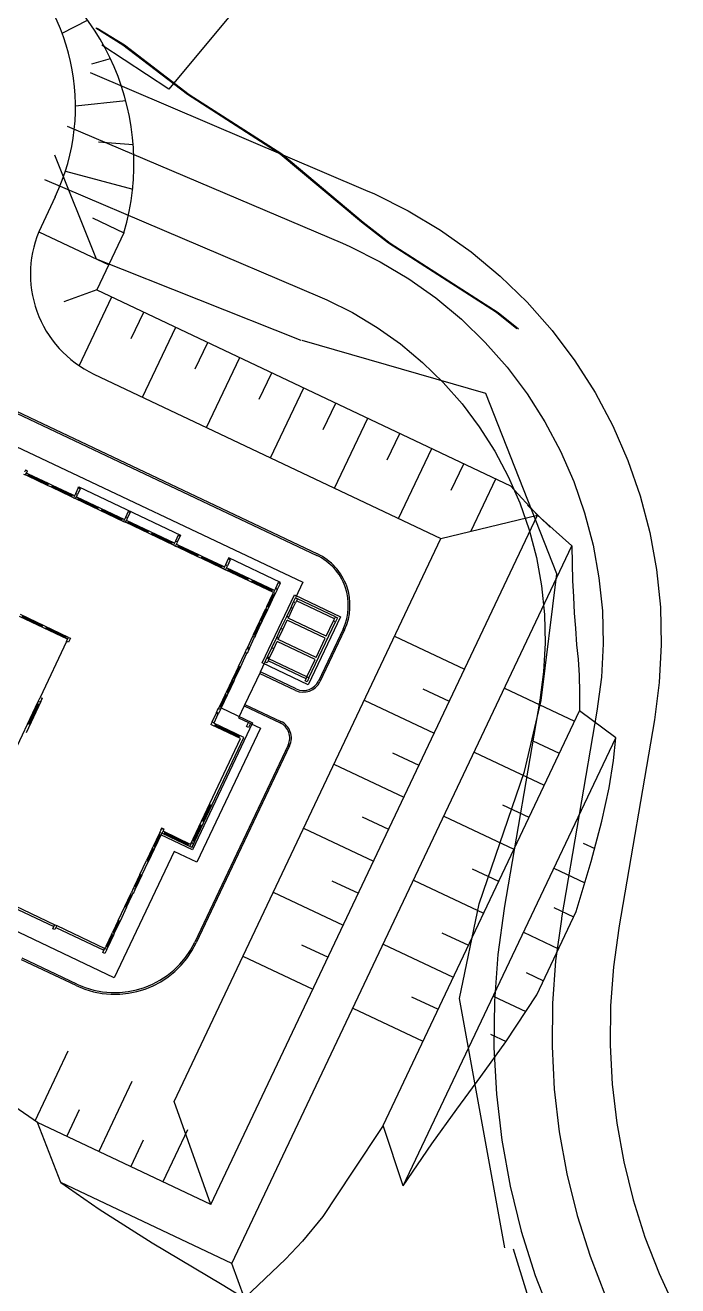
# Model space of a CAD drawing. Header units: millimetres. Extents: x 0 to 42050, y 0 to 29700.
# Drawn here: x 38778 to 39267, y 25533 to 26477 of the extents above; entities that cross this region are included whole.
import ezdxf

# ---------------------------------------------------------------- set-up
doc = ezdxf.new("R2010")
doc.units = ezdxf.units.MM
doc.header["$LTSCALE"] = 50
doc.layers.add('CHAVE', color=8, linetype='Continuous', transparency=0.4)

# ---------------------------------------------------------------- blocks, each defined once
blk = doc.blocks.new('A$C348914f2')
at = {"layer": 'CHAVE'}
for p, q in [((-2295.35, -2327.11), (-2664.08, -2771.29)), ((-2743.94, -2729.15), (-2724.96, -2719.42)), ((-2664.08, -2771.29), (-2714.33, -2738.28)), ((-2721.75, -2752.33), (-2707.89, -2748.18)), ((-2733.95, -2783.64), (-2696.34, -2779.58)), ((-2716.72, -2810.58), (-2690.71, -2812.56)), ((-2718.3, -2898.45), (-2749.46, -2820.68)), ((-2741.54, -2832.65), (-2691.18, -2846)), ((-2749.11, -2851.75), (-2759.75, -2874.21)), ((-2721.32, -2867.64), (-2697.74, -2878.81)), ((-2761.42, -2877.98), (-2709.1, -2902.77)), ((-2697.74, -2878.81), (-2717.97, -2921.51)), ((-2564.92, -2959.4), (-2718.3, -2898.45)), ((-2717.97, -2921.51), (-2742.8, -2930.37)), ((-2717.97, -2921.51), (-2408.33, -3068.19)), ((-2731.24, -2978.35), (-2706.82, -2926.79)), ((-2692.2, -2957.88), (-2682.85, -2938.14)), ((-2683.72, -3001.91), (-2658.89, -2949.49)), ((-2892.91, -2959.5), (-2553.34, -3120.36)), ((-2892.38, -2958.38), (-2552.81, -3119.23)), ((-2644.28, -2980.58), (-2634.93, -2960.85)), ((-2426.84, -2999.07), (-2564.32, -2959.3)), ((-2635.8, -3024.62), (-2610.96, -2972.2)), ((-2720.34, -2984.57), (-2460.53, -3107.64)), ((-2596.35, -3003.28), (-2587, -2983.55)), ((-2587.87, -3047.32), (-2563.04, -2994.9)), ((-2373.51, -3134.15), (-2426.84, -2999.07)), ((-2548.43, -3025.99), (-2539.08, -3006.25)), ((-2539.95, -3070.02), (-2515.11, -3017.6)), ((-2500.5, -3048.69), (-2491.15, -3028.95)), ((-2783.17, -3036.49), (-2563.76, -3140.43)), ((-2492.02, -3092.72), (-2467.19, -3040.3)), ((-2771.52, -3056.41), (-2772.27, -3057.99)), ((-2770.02, -3057.12), (-2771.52, -3056.41)), ((-2771.44, -3060.12), (-2770.77, -3058.7)), ((-2770.77, -3058.7), (-2770.02, -3057.12)), ((-2769.27, -3059.41), (-2770.77, -3058.7)), ((-2452.57, -3071.39), (-2443.23, -3051.66)), ((-2772.94, -3059.41), (-2771.44, -3060.12)), ((-2769.94, -3060.83), (-2771.44, -3060.12)), ((-2769.27, -3059.41), (-2769.94, -3060.83)), ((-2754.97, -3067.92), (-2769.94, -3060.83)), ((-2754.68, -3067.32), (-2769.66, -3060.23)), ((-2754.58, -3067.1), (-2769.55, -3060)), ((-2754.29, -3066.5), (-2769.27, -3059.41)), ((-2754.29, -3066.5), (-2754.97, -3067.92)), ((-2751.97, -3069.34), (-2754.97, -3067.92)), ((-2751.3, -3067.92), (-2754.29, -3066.5)), ((-2751.3, -3067.92), (-2751.97, -3069.34)), ((-2736.32, -3075.01), (-2751.3, -3067.92)), ((-2437.71, -3101.95), (-2419.26, -3063.01)), ((-2408.33, -3068.19), (-2388.04, -3090.1)), ((-2736.99, -3076.44), (-2751.97, -3069.34)), ((-2736.71, -3075.84), (-2751.69, -3068.74)), ((-2736.6, -3075.61), (-2751.58, -3068.52)), ((-2736.32, -3075.01), (-2736.99, -3076.44)), ((-2735.5, -3077.15), (-2736.99, -3076.44)), ((-2734.82, -3075.72), (-2736.32, -3075.01)), ((-2734.82, -3075.72), (-2735.5, -3077.15)), ((-2735.5, -3077.15), (-2734, -3077.85)), ((-2734.08, -3074.15), (-2734.82, -3075.72)), ((-2734, -3074.19), (-2734.08, -3074.15)), ((-2731.91, -3069.76), (-2734, -3074.19)), ((-2732.58, -3074.86), (-2734, -3074.19)), ((-2734, -3077.85), (-2733.33, -3076.43)), ((-2733.33, -3076.43), (-2732.58, -3074.86)), ((-2733.33, -3076.43), (-2697.38, -3093.46)), ((-2730.48, -3070.43), (-2732.58, -3074.86)), ((-2731.83, -3077.14), (-2732.5, -3078.56)), ((-2731.91, -3069.76), (-2731.55, -3069.01)), ((-2730.48, -3070.43), (-2731.91, -3069.76)), ((-2731.55, -3069.01), (-2655.32, -3105.12)), ((-2734, -3077.85), (-2698.06, -3094.88)), ((-2732.21, -3077.96), (-2717.24, -3085.05)), ((-2732.11, -3077.73), (-2717.13, -3084.83)), ((-2716.85, -3084.24), (-2717.52, -3085.65)), ((-2714.53, -3087.07), (-2713.86, -3085.66)), ((-2714.24, -3086.47), (-2699.27, -3093.56)), ((-2714.14, -3086.25), (-2699.16, -3093.34)), ((-2395.6, -3082.64), (-2378.68, -3099.32)), ((-2698.88, -3092.75), (-2699.55, -3094.16)), ((-2697.38, -3093.46), (-2698.06, -3094.88)), ((-2698.06, -3094.88), (-2696.56, -3095.59)), ((-2696.64, -3091.89), (-2697.38, -3093.46)), ((-2696.58, -3091.91), (-2696.64, -3091.89)), ((-2694.48, -3087.49), (-2696.58, -3091.91)), ((-2695.2, -3092.57), (-2696.58, -3091.91)), ((-2696.56, -3095.59), (-2695.88, -3094.17)), ((-2660.61, -3112.62), (-2696.56, -3095.59)), ((-2695.88, -3094.17), (-2695.14, -3092.6)), ((-2659.94, -3111.2), (-2695.88, -3094.17)), ((-2693.1, -3088.14), (-2695.2, -3092.57)), ((-2695.14, -3092.6), (-2695.2, -3092.57)), ((-2694.39, -3094.88), (-2695.06, -3096.29)), ((-2694.39, -3094.88), (-2695.06, -3096.29)), ((-2694.77, -3095.69), (-2679.8, -3102.79)), ((-2694.67, -3095.47), (-2679.69, -3102.56)), ((-2694.48, -3087.49), (-2693.1, -3088.14)), ((-2632.65, -3606.47), (-2388.04, -3090.1)), ((-2460.53, -3107.64), (-2388.04, -3090.1)), ((-2388.04, -3090.1), (-2362.25, -3113.08)), ((-2679.41, -3101.97), (-2680.08, -3103.39)), ((-2677.08, -3104.81), (-2676.41, -3103.39)), ((-2676.8, -3104.21), (-2661.82, -3111.3)), ((-2676.69, -3103.98), (-2661.72, -3111.08)), ((-2657.1, -3105.2), (-2659.19, -3109.62)), ((-2655.68, -3105.87), (-2657.77, -3110.3)), ((-2657.1, -3105.2), (-2655.68, -3105.87)), ((-2655.32, -3105.12), (-2655.68, -3105.87)), ((-2661.44, -3110.49), (-2662.11, -3111.9)), ((-2662.11, -3111.9), (-2661.44, -3110.49)), ((-2659.94, -3111.2), (-2660.61, -3112.62)), ((-2660.61, -3112.62), (-2659.12, -3113.33)), ((-2660.23, -3529.22), (-2460.53, -3107.64)), ((-2659.19, -3109.62), (-2659.94, -3111.2)), ((-2657.77, -3110.3), (-2659.19, -3109.62)), ((-2659.12, -3113.33), (-2658.44, -3111.91)), ((-2659.12, -3113.33), (-2657.62, -3114.04)), ((-2658.44, -3111.91), (-2657.7, -3110.33)), ((-2658.44, -3111.91), (-2656.94, -3112.61)), ((-2657.7, -3110.33), (-2657.77, -3110.3)), ((-2656.94, -3112.61), (-2657.62, -3114.04)), ((-2657.62, -3114.04), (-2642.64, -3121.13)), ((-2642.35, -3120.52), (-2657.33, -3113.43)), ((-2642.21, -3120.22), (-2657.19, -3113.13)), ((-2656.94, -3112.61), (-2641.97, -3119.71)), ((-2616.88, -3650.61), (-2362.25, -3113.08)), ((-2641.97, -3119.71), (-2642.64, -3121.13)), ((-2642.64, -3121.13), (-2639.65, -3122.55)), ((-2641.97, -3119.71), (-2638.97, -3121.13)), ((-2639.65, -3122.55), (-2638.97, -3121.13)), ((-2639.65, -3122.55), (-2624.67, -3129.65)), ((-2639.36, -3121.94), (-2624.38, -3129.04)), ((-2639.22, -3121.64), (-2624.24, -3128.74)), ((-2638.97, -3121.13), (-2624, -3128.22)), ((-2619.58, -3122.97), (-2621.68, -3127.39)), ((-2618.16, -3123.64), (-2620.26, -3128.07)), ((-2619.23, -3122.22), (-2619.58, -3122.97)), ((-2618.16, -3123.64), (-2619.58, -3122.97)), ((-2580.44, -3140.59), (-2619.23, -3122.22)), ((-2624, -3128.22), (-2624.67, -3129.65)), ((-2624.67, -3129.65), (-2623.17, -3130.35)), ((-2624, -3128.22), (-2622.5, -3128.93)), ((-2622.5, -3128.93), (-2623.17, -3130.35)), ((-2623.17, -3130.35), (-2621.67, -3131.06)), ((-2621.75, -3127.36), (-2622.5, -3128.93)), ((-2621.68, -3127.39), (-2621.75, -3127.36)), ((-2620.26, -3128.07), (-2621.68, -3127.39)), ((-2621.67, -3131.06), (-2621, -3129.64)), ((-2585.73, -3148.09), (-2621.67, -3131.06)), ((-2621, -3129.64), (-2620.26, -3128.07)), ((-2585.06, -3146.67), (-2621, -3129.64)), ((-2619.5, -3130.35), (-2620.17, -3131.77)), ((-2619.89, -3131.17), (-2604.91, -3138.26)), ((-2619.78, -3130.94), (-2604.81, -3138.04)), ((-2385.4, -3228.92), (-2373.51, -3134.15)), ((-2604.53, -3137.45), (-2605.2, -3138.86)), ((-2602.2, -3140.28), (-2601.53, -3138.86)), ((-2601.92, -3139.68), (-2586.94, -3146.77)), ((-2601.81, -3139.45), (-2586.83, -3146.55)), ((-2582.21, -3140.67), (-2584.31, -3145.1)), ((-2580.79, -3141.34), (-2582.89, -3145.77)), ((-2582.21, -3140.67), (-2580.79, -3141.34)), ((-2580.79, -3141.34), (-2580.44, -3140.59)), ((-2563.76, -3140.43), (-2569.33, -3152.18)), ((-2594.24, -3200.9), (-2570.12, -3149.97)), ((-2590.7, -3158.57), (-2586.44, -3149.59)), ((-2590.1, -3158.86), (-2585.84, -3149.87)), ((-2589.8, -3159), (-2585.54, -3150.01)), ((-2589.27, -3159.25), (-2585.02, -3150.26)), ((-2586.55, -3145.96), (-2587.22, -3147.37)), ((-2586.44, -3149.59), (-2585.73, -3148.09)), ((-2585.02, -3150.26), (-2586.44, -3149.59)), ((-2584.31, -3145.1), (-2585.73, -3148.09)), ((-2584.31, -3145.1), (-2585.73, -3148.09)), ((-2585.73, -3148.09), (-2584.31, -3148.77)), ((-2585.02, -3150.26), (-2584.31, -3148.77)), ((-2582.89, -3145.77), (-2584.31, -3145.1)), ((-2582.89, -3145.77), (-2584.31, -3145.1)), ((-2584.31, -3148.77), (-2584.23, -3148.8)), ((-2584.31, -3148.77), (-2584.23, -3148.8)), ((-2584.23, -3148.8), (-2582.81, -3145.81)), ((-2584.23, -3148.8), (-2582.81, -3145.81)), ((-2582.81, -3145.81), (-2582.89, -3145.77)), ((-2582.81, -3145.81), (-2582.89, -3145.77)), ((-2570.75, -3155.18), (-2569.33, -3152.18)), ((-2570.12, -3149.97), (-2535.67, -3166.29)), ((-2569.33, -3152.18), (-2567.83, -3152.89)), ((-2567.83, -3152.89), (-2568.51, -3154.31)), ((-2539.38, -3166.37), (-2567.83, -3152.89)), ((-2595.66, -3169.06), (-2591.41, -3160.07)), ((-2595.06, -3169.34), (-2590.81, -3160.36)), ((-2594.76, -3169.48), (-2590.51, -3160.5)), ((-2594.24, -3169.73), (-2589.98, -3160.75)), ((-2590.7, -3158.57), (-2591.41, -3160.07)), ((-2591.41, -3160.07), (-2589.98, -3160.75)), ((-2589.27, -3159.25), (-2590.7, -3158.57)), ((-2589.98, -3160.75), (-2589.27, -3159.25)), ((-2575.78, -3166), (-2572.59, -3159.26)), ((-2574.36, -3166.67), (-2571.17, -3159.93)), ((-2572.59, -3159.26), (-2570.68, -3155.21)), ((-2571.17, -3159.93), (-2572.59, -3159.26)), ((-2571.17, -3159.93), (-2569.26, -3155.9)), ((-2570.68, -3155.21), (-2570.75, -3155.18)), ((-2569.25, -3155.89), (-2570.68, -3155.21)), ((-2568.51, -3154.31), (-2569.25, -3155.89)), ((-2540.05, -3167.79), (-2568.51, -3154.31)), ((-2739.88, -3183.17), (-2775.82, -3166.14)), ((-2739.2, -3181.75), (-2775.15, -3164.72)), ((-2759.06, -3173.35), (-2773.97, -3166.29)), ((-2758.96, -3173.12), (-2773.86, -3166.06)), ((-2600.63, -3179.54), (-2596.37, -3170.56)), ((-2600.03, -3179.83), (-2595.77, -3170.84)), ((-2599.73, -3179.97), (-2595.47, -3170.98)), ((-2599.21, -3180.22), (-2594.95, -3171.23)), ((-2595.66, -3169.06), (-2596.37, -3170.56)), ((-2595.66, -3169.06), (-2596.37, -3170.56)), ((-2596.37, -3170.56), (-2595.66, -3169.06)), ((-2596.37, -3170.56), (-2594.95, -3171.23)), ((-2596.37, -3170.56), (-2594.95, -3171.23)), ((-2594.95, -3171.23), (-2596.37, -3170.56)), ((-2595.66, -3169.06), (-2594.24, -3169.73)), ((-2594.24, -3169.73), (-2595.66, -3169.06)), ((-2594.24, -3169.73), (-2595.66, -3169.06)), ((-2594.95, -3171.23), (-2594.24, -3169.73)), ((-2594.95, -3171.23), (-2594.24, -3169.73)), ((-2594.24, -3169.73), (-2594.95, -3171.23)), ((-2580.11, -3175.13), (-2575.78, -3166)), ((-2578.69, -3175.81), (-2575.39, -3168.85)), ((-2574.36, -3166.67), (-2575.78, -3166)), ((-2546.93, -3182.32), (-2575.39, -3168.84)), ((-2574.72, -3167.42), (-2574.36, -3166.67)), ((-2546.26, -3180.9), (-2574.72, -3167.42)), ((-2574.36, -3166.68), (-2574.26, -3166.45)), ((-2535.67, -3166.29), (-2559.79, -3217.21)), ((-2559.24, -3211.98), (-2539.37, -3170.04)), ((-2546.26, -3180.9), (-2540.8, -3169.38)), ((-2540.8, -3169.37), (-2540.05, -3167.79)), ((-2539.37, -3170.04), (-2540.8, -3169.37)), ((-2540.05, -3167.79), (-2539.38, -3166.37)), ((-2539.38, -3166.37), (-2537.88, -3167.08)), ((-2539.3, -3170.08), (-2539.37, -3170.04)), ((-2537.88, -3167.08), (-2539.3, -3170.08)), ((-2758.67, -3172.52), (-2759.35, -3173.95)), ((-2756.35, -3175.37), (-2755.68, -3173.94)), ((-2756.07, -3174.77), (-2741.09, -3181.86)), ((-2755.96, -3174.54), (-2740.99, -3181.64)), ((-2741.38, -3182.46), (-2740.7, -3181.04)), ((-2601.33, -3181.03), (-2605.24, -3189.27)), ((-2600.63, -3179.54), (-2601.33, -3181.03)), ((-2599.91, -3181.71), (-2601.33, -3181.03)), ((-2600.63, -3179.54), (-2599.21, -3180.22)), ((-2599.21, -3180.22), (-2599.91, -3181.71)), ((-2583.3, -3181.87), (-2580.11, -3175.13)), ((-2581.88, -3182.55), (-2578.69, -3175.81)), ((-2578.69, -3175.81), (-2580.11, -3175.13)), ((-2533.64, -3175.53), (-2552.07, -3214.45)), ((-2532.52, -3176.07), (-2550.95, -3214.98)), ((-2495.16, -3180.75), (-2442.74, -3205.59)), ((-2740.62, -3184.74), (-2760.49, -3226.68)), ((-2740.62, -3184.74), (-2739.88, -3183.17)), ((-2739.13, -3185.45), (-2740.62, -3184.74)), ((-2739.88, -3183.17), (-2739.2, -3181.75)), ((-2739.2, -3181.75), (-2737.71, -3182.46)), ((-2738.38, -3183.88), (-2739.13, -3185.45)), ((-2737.71, -3182.46), (-2738.38, -3183.88)), ((-2607.01, -3193.01), (-2605.59, -3190.02)), ((-2605.24, -3189.27), (-2605.59, -3190.02)), ((-2605.59, -3190.02), (-2604.17, -3190.69)), ((-2604.09, -3190.73), (-2605.51, -3193.72)), ((-2603.81, -3189.94), (-2605.24, -3189.27)), ((-2603.81, -3189.94), (-2604.17, -3190.69)), ((-2604.17, -3190.69), (-2604.09, -3190.73)), ((-2603.81, -3189.94), (-2599.91, -3181.71)), ((-2603.81, -3189.94), (-2603.71, -3189.72)), ((-2590.19, -3196.4), (-2586.99, -3189.66)), ((-2588.76, -3197.07), (-2585.57, -3190.33)), ((-2586.99, -3189.66), (-2583.3, -3181.87)), ((-2585.57, -3190.33), (-2586.99, -3189.66)), ((-2585.57, -3190.33), (-2582.91, -3184.72)), ((-2581.88, -3182.55), (-2583.3, -3181.87)), ((-2554.45, -3198.2), (-2582.91, -3184.72)), ((-2582.24, -3183.29), (-2581.88, -3182.55)), ((-2553.78, -3196.77), (-2582.24, -3183.29)), ((-2581.88, -3182.55), (-2581.77, -3182.32)), ((-2553.78, -3196.77), (-2546.93, -3182.32)), ((-2545.59, -3183.16), (-2545.24, -3182.42)), ((-2611.98, -3203.5), (-2607.01, -3193.01)), ((-2610.55, -3204.17), (-2605.59, -3193.69)), ((-2605.59, -3193.69), (-2607.01, -3193.01)), ((-2605.51, -3193.72), (-2605.59, -3193.69)), ((-2595.58, -3207.6), (-2592.03, -3200.11)), ((-2592.03, -3200.11), (-2590.61, -3197.11)), ((-2590.54, -3200.82), (-2592.03, -3200.11)), ((-2590.61, -3197.11), (-2590.54, -3197.15)), ((-2590.54, -3197.15), (-2590.19, -3196.4)), ((-2590.54, -3197.15), (-2589.12, -3197.82)), ((-2589.79, -3199.24), (-2590.54, -3200.82)), ((-2588.76, -3197.07), (-2590.19, -3196.4)), ((-2589.12, -3197.82), (-2589.79, -3199.24)), ((-2561.34, -3212.72), (-2589.79, -3199.24)), ((-2589.12, -3197.83), (-2588.76, -3197.07)), ((-2560.66, -3211.3), (-2589.12, -3197.82)), ((-2588.76, -3197.07), (-2588.66, -3196.85)), ((-2560.67, -3211.31), (-2554.45, -3198.2)), ((-2611.98, -3203.5), (-2616.23, -3212.48)), ((-2611.38, -3203.78), (-2615.63, -3212.77)), ((-2611.08, -3203.92), (-2615.33, -3212.91)), ((-2610.55, -3204.17), (-2614.81, -3213.16)), ((-2610.55, -3204.17), (-2611.98, -3203.5)), ((-2595.58, -3207.6), (-2607.64, -3233.06)), ((-2569.16, -3221.49), (-2596.11, -3208.72)), ((-2568.63, -3220.36), (-2595.58, -3207.6)), ((-2559.79, -3217.21), (-2594.24, -3200.9)), ((-2616.94, -3213.98), (-2621.2, -3222.97)), ((-2616.34, -3214.26), (-2620.6, -3223.25)), ((-2616.04, -3214.41), (-2620.3, -3223.39)), ((-2615.52, -3214.65), (-2619.78, -3223.64)), ((-2616.94, -3213.98), (-2616.23, -3212.48)), ((-2616.94, -3213.98), (-2616.23, -3212.48)), ((-2616.23, -3212.48), (-2616.94, -3213.98)), ((-2616.94, -3213.98), (-2615.52, -3214.65)), ((-2615.52, -3214.65), (-2616.94, -3213.98)), ((-2615.52, -3214.65), (-2616.94, -3213.98)), ((-2616.23, -3212.48), (-2614.81, -3213.16)), ((-2616.23, -3212.48), (-2614.81, -3213.16)), ((-2614.81, -3213.16), (-2616.23, -3212.48)), ((-2614.81, -3213.16), (-2615.52, -3214.65)), ((-2614.81, -3213.16), (-2615.52, -3214.65)), ((-2615.52, -3214.65), (-2614.81, -3213.16)), ((-2577.61, -3216.12), (-2577.61, -3216.11)), ((-2562.08, -3214.3), (-2561.34, -3212.72)), ((-2560.58, -3215.01), (-2562.08, -3214.3)), ((-2561.34, -3212.72), (-2560.66, -3211.3)), ((-2560.66, -3211.3), (-2559.24, -3211.98)), ((-2559.16, -3212.01), (-2560.58, -3215.01)), ((-2559.24, -3211.98), (-2559.16, -3212.01)), ((-2761.91, -3229.67), (-2760.49, -3226.68)), ((-2760.49, -3226.68), (-2758.99, -3227.39)), ((-2759.32, -3228.08), (-2760.41, -3230.38)), ((-2758.99, -3227.39), (-2759.32, -3228.08)), ((-2621.91, -3224.46), (-2626.17, -3233.45)), ((-2621.31, -3224.75), (-2625.57, -3233.73)), ((-2621.01, -3224.89), (-2625.27, -3233.88)), ((-2620.49, -3225.14), (-2624.74, -3234.12)), ((-2621.91, -3224.46), (-2621.2, -3222.97)), ((-2620.49, -3225.14), (-2621.91, -3224.46)), ((-2621.2, -3222.97), (-2619.78, -3223.64)), ((-2619.78, -3223.64), (-2620.49, -3225.14)), ((-2517.86, -3228.68), (-2465.45, -3253.51)), ((-2473.83, -3220.2), (-2454.09, -3229.55)), ((-2412.79, -3219.77), (-2360.37, -3244.61)), ((-2781.7, -3271.64), (-2761.83, -3229.71)), ((-2759.89, -3229.78), (-2770.99, -3253.2)), ((-2761.85, -3231.53), (-2768.94, -3246.51)), ((-2761.62, -3231.64), (-2768.72, -3246.62)), ((-2762.54, -3231.2), (-2760.93, -3231.97)), ((-2761.83, -3229.71), (-2761.91, -3229.67)), ((-2760.41, -3230.38), (-2761.83, -3229.71)), ((-2628.3, -3237.95), (-2628.47, -3238.32)), ((-2628.3, -3237.95), (-2627.55, -3236.38)), ((-2626.88, -3238.63), (-2628.3, -3237.95)), ((-2627.55, -3236.38), (-2626.88, -3234.96)), ((-2626.88, -3234.96), (-2626.17, -3233.45)), ((-2626.17, -3233.45), (-2626.88, -3234.95)), ((-2626.88, -3234.96), (-2625.46, -3235.63)), ((-2625.38, -3235.67), (-2626.8, -3238.66)), ((-2626.17, -3233.45), (-2624.74, -3234.12)), ((-2624.74, -3234.12), (-2626.17, -3233.45)), ((-2624.74, -3234.12), (-2625.46, -3235.63)), ((-2625.46, -3235.63), (-2625.38, -3235.67)), ((-2625.45, -3235.62), (-2624.74, -3234.12)), ((-2624.92, -3234.51), (-2601.34, -3245.68)), ((-2607.64, -3233.06), (-2611.9, -3242.05)), ((-2607.64, -3233.06), (-2580.69, -3245.82)), ((-2607.11, -3231.93), (-2580.16, -3244.7)), ((-2503.71, -3547.2), (-2356.63, -3236.7)), ((-2397.82, -3282.3), (-2385.4, -3228.92)), ((-2329.5, -3256.86), (-2356.63, -3236.7)), ((-2769.64, -3246.18), (-2768.03, -3246.94)), ((-2601.34, -3245.68), (-2646.39, -3340.78)), ((-2631.66, -3245.06), (-2632.61, -3247.05)), ((-2610.33, -3257.6), (-2632.61, -3247.05)), ((-2631.66, -3245.06), (-2628.47, -3238.32)), ((-2631.66, -3245.06), (-2630.24, -3245.73)), ((-2630.24, -3245.73), (-2630.42, -3246.11)), ((-2607.96, -3256.76), (-2630.42, -3246.11)), ((-2630.24, -3245.73), (-2627.05, -3238.99)), ((-2629.8, -3248.38), (-2629.04, -3246.77)), ((-2611.38, -3255.94), (-2629.35, -3247.43)), ((-2628.47, -3238.32), (-2628.58, -3238.54)), ((-2628.47, -3238.32), (-2627.05, -3238.99)), ((-2626.88, -3238.63), (-2627.05, -3238.99)), ((-2626.8, -3238.66), (-2626.88, -3238.63)), ((-2611.9, -3242.05), (-2604.41, -3245.6)), ((-2605.83, -3248.59), (-2604.41, -3245.6)), ((-2604.41, -3245.6), (-2602.92, -3246.31)), ((-2602.92, -3246.31), (-2604.34, -3249.3)), ((-2602.92, -3246.31), (-2595.5, -3249.82)), ((-2646.98, -3339.13), (-2607.96, -3256.76)), ((-2595.5, -3249.82), (-2643.04, -3350.16)), ((-2611.52, -3256.24), (-2629.49, -3247.73)), ((-2611.83, -3256.89), (-2611.06, -3255.28)), ((-2604.34, -3249.3), (-2605.83, -3248.59)), ((-2488.51, -3592.53), (-2329.5, -3256.86)), ((-2647.83, -3336.75), (-2610.33, -3257.6)), ((-2574.78, -3262.38), (-2644.66, -3409.91)), ((-2573.65, -3262.91), (-2643.54, -3410.44)), ((-2391.46, -3259.22), (-2371.72, -3268.57)), ((-2496.53, -3268.12), (-2476.8, -3277.47)), ((-2435.49, -3267.7), (-2383.07, -3292.53)), ((-2540.57, -3276.6), (-2488.15, -3301.44)), ((-2431.66, -3381.3), (-2397.82, -3282.3)), ((-2633, -3307.24), (-2638.67, -3319.22)), ((-2632.77, -3307.35), (-2638.45, -3319.33)), ((-2633.69, -3306.91), (-2632.08, -3307.68)), ((-2414.16, -3307.15), (-2394.43, -3316.49)), ((-2704.99, -3436.62), (-2951.28, -3319.95)), ((-2645.77, -3334.2), (-2640.1, -3322.23)), ((-2645.54, -3334.31), (-2639.87, -3322.33)), ((-2640.78, -3321.89), (-2639.17, -3322.65)), ((-2639.36, -3318.89), (-2637.75, -3319.66)), ((-2519.23, -3316.05), (-2499.5, -3325.4)), ((-2458.2, -3315.63), (-2405.78, -3340.46)), ((-2671.58, -3329.31), (-2675.83, -3338.29)), ((-2670.98, -3329.59), (-2675.23, -3338.58)), ((-2670.68, -3329.73), (-2674.93, -3338.72)), ((-2670.15, -3329.98), (-2674.41, -3338.97)), ((-2670.87, -3327.81), (-2671.58, -3329.31)), ((-2670.15, -3329.98), (-2671.58, -3329.31)), ((-2670.87, -3327.81), (-2669.45, -3324.82)), ((-2669.37, -3328.52), (-2670.87, -3327.81)), ((-2669.55, -3324.54), (-2670.29, -3326.11)), ((-2669.44, -3328.48), (-2670.15, -3329.98)), ((-2646.39, -3340.78), (-2669.98, -3329.61)), ((-2667.67, -3325.43), (-2669.55, -3324.54)), ((-2669.45, -3324.82), (-2667.95, -3325.53)), ((-2646.98, -3339.13), (-2669.44, -3328.48)), ((-2667.95, -3325.53), (-2669.37, -3328.52)), ((-2668.42, -3327), (-2667.67, -3325.43)), ((-2647.83, -3336.75), (-2668.42, -3327)), ((-2667.87, -3329.23), (-2667.11, -3327.62)), ((-2649.57, -3337.05), (-2667.54, -3328.54)), ((-2649.46, -3336.83), (-2667.44, -3328.31)), ((-2563.27, -3324.53), (-2510.85, -3349.36)), ((-2676.54, -3339.79), (-2680.8, -3348.78)), ((-2675.94, -3340.08), (-2680.2, -3349.06)), ((-2675.64, -3340.22), (-2679.9, -3349.2)), ((-2675.12, -3340.47), (-2679.38, -3349.45)), ((-2676.54, -3339.79), (-2675.83, -3338.29)), ((-2675.12, -3340.47), (-2676.54, -3339.79)), ((-2675.83, -3338.29), (-2674.41, -3338.97)), ((-2674.41, -3338.97), (-2675.12, -3340.47)), ((-2649.9, -3337.74), (-2649.14, -3336.13)), ((-2648.4, -3338.45), (-2646.98, -3335.46)), ((-2646.9, -3339.16), (-2648.4, -3338.45)), ((-2646.98, -3335.46), (-2645.56, -3336.13)), ((-2645.48, -3336.17), (-2646.9, -3339.16)), ((-2646.46, -3333.87), (-2644.85, -3334.63)), ((-2645.56, -3336.13), (-2645.48, -3336.17)), ((-2353.75, -3335.76), (-2345.2, -3339.81)), ((-2660.19, -3342.04), (-2704.99, -3436.62)), ((-2685.76, -3359.26), (-2680.8, -3348.78)), ((-2684.34, -3359.94), (-2679.38, -3349.45)), ((-2680.8, -3348.78), (-2679.38, -3349.45)), ((-2643.04, -3350.16), (-2660.19, -3342.04)), ((-2685.76, -3359.26), (-2690.02, -3368.25)), ((-2685.17, -3359.55), (-2689.42, -3368.53)), ((-2684.87, -3359.69), (-2689.12, -3368.67)), ((-2684.34, -3359.94), (-2688.6, -3368.92)), ((-2685.76, -3359.26), (-2684.34, -3359.94)), ((-2436.86, -3355.07), (-2417.13, -3364.42)), ((-2375.82, -3354.65), (-2352.61, -3365.64)), ((-2690.73, -3369.75), (-2692.15, -3372.74)), ((-2690.02, -3368.25), (-2690.73, -3369.75)), ((-2689.31, -3370.42), (-2690.73, -3369.75)), ((-2690.02, -3368.25), (-2688.6, -3368.92)), ((-2688.6, -3368.92), (-2689.31, -3370.42)), ((-2541.94, -3363.98), (-2522.2, -3373.32)), ((-2480.9, -3363.55), (-2428.48, -3388.38)), ((-2697.12, -3383.22), (-2692.86, -3374.24)), ((-2696.52, -3383.51), (-2692.26, -3374.52)), ((-2696.22, -3383.65), (-2691.96, -3374.66)), ((-2695.69, -3383.9), (-2691.44, -3374.91)), ((-2692.86, -3374.24), (-2692.15, -3372.74)), ((-2691.44, -3374.91), (-2692.86, -3374.24)), ((-2692.15, -3372.74), (-2690.73, -3373.41)), ((-2691.44, -3374.91), (-2690.73, -3373.41)), ((-2690.73, -3373.41), (-2690.65, -3373.45)), ((-2690.65, -3373.45), (-2689.23, -3370.46)), ((-2689.23, -3370.46), (-2689.31, -3370.42)), ((-2585.97, -3372.46), (-2533.55, -3397.29)), ((-2786.07, -3381.33), (-2750.13, -3398.36)), ((-2785.4, -3379.91), (-2749.46, -3396.94)), ((-2702.08, -3393.71), (-2697.11, -3383.23)), ((-2695.69, -3383.9), (-2700.66, -3394.38)), ((-2697.11, -3383.23), (-2695.69, -3383.9)), ((-2446.55, -3452.09), (-2431.66, -3381.3)), ((-2375.74, -3384.02), (-2360.97, -3391.02)), ((-2750.87, -3399.93), (-2750.13, -3398.36)), ((-2750.13, -3398.36), (-2749.46, -3396.94)), ((-2749.46, -3396.94), (-2747.96, -3397.65)), ((-2747.96, -3397.65), (-2748.63, -3399.07)), ((-2747.96, -3397.65), (-2712.01, -3414.68)), ((-2702.08, -3393.71), (-2706.34, -3402.69)), ((-2701.48, -3393.99), (-2705.74, -3402.98)), ((-2701.18, -3394.13), (-2705.44, -3403.12)), ((-2700.66, -3394.38), (-2704.92, -3403.37)), ((-2702.08, -3393.71), (-2700.66, -3394.38)), ((-2749.38, -3400.64), (-2750.87, -3399.93)), ((-2748.63, -3399.07), (-2749.38, -3400.64)), ((-2748.63, -3399.07), (-2712.69, -3416.1)), ((-2707.05, -3404.19), (-2711.3, -3413.18)), ((-2706.45, -3404.48), (-2710.71, -3413.46)), ((-2706.15, -3404.62), (-2710.41, -3413.6)), ((-2705.63, -3404.87), (-2709.88, -3413.85)), ((-2707.05, -3404.19), (-2706.34, -3402.69)), ((-2705.63, -3404.87), (-2707.05, -3404.19)), ((-2706.34, -3402.69), (-2704.92, -3403.37)), ((-2704.92, -3403.37), (-2705.63, -3404.87)), ((-2459.57, -3403), (-2439.83, -3412.34)), ((-2398.53, -3402.57), (-2372.32, -3414.99)), ((-2713.43, -3417.67), (-2712.69, -3416.1)), ((-2713.43, -3417.67), (-2712.69, -3416.1)), ((-2712.69, -3416.1), (-2712.01, -3414.68)), ((-2712.01, -3414.68), (-2711.3, -3413.18)), ((-2712.01, -3414.68), (-2711.3, -3413.18)), ((-2712.01, -3414.68), (-2710.59, -3415.35)), ((-2710.52, -3415.38), (-2711.94, -3418.38)), ((-2710.52, -3415.38), (-2711.94, -3418.38)), ((-2711.3, -3413.18), (-2709.88, -3413.85)), ((-2711.3, -3413.18), (-2709.88, -3413.85)), ((-2709.88, -3413.85), (-2710.59, -3415.35)), ((-2709.88, -3413.85), (-2710.59, -3415.35)), ((-2710.59, -3415.35), (-2710.52, -3415.38)), ((-2710.59, -3415.35), (-2710.52, -3415.38)), ((-2564.64, -3411.9), (-2544.91, -3421.25)), ((-2503.6, -3411.48), (-2451.18, -3436.31)), ((-2733.48, -3442.56), (-2774.43, -3423.16)), ((-2732.95, -3441.44), (-2773.9, -3422.04)), ((-2711.94, -3418.38), (-2713.43, -3417.67)), ((-2711.94, -3418.38), (-2713.43, -3417.67)), ((-2608.67, -3420.38), (-2556.26, -3445.21)), ((-2396.56, -3432.84), (-2383.67, -3438.95)), ((-2482.27, -3450.92), (-2462.53, -3460.27)), ((-2412.44, -3639.01), (-2446.55, -3452.09)), ((-2421.23, -3450.5), (-2396.9, -3462.02)), ((-2526.3, -3459.4), (-2473.88, -3484.23)), ((-2423.17, -3478.92), (-2411.59, -3484.4)), ((-2739.65, -3491.6), (-2764.48, -3544.02)), ((-2691.73, -3514.3), (-2716.56, -3566.72)), ((-2632.65, -3606.47), (-2660.23, -3529.22)), ((-2731.17, -3535.64), (-2740.52, -3555.37)), ((-2744.97, -3589.94), (-2762.52, -3544.95)), ((-2632.65, -3606.47), (-2762.52, -3544.95)), ((-2488.51, -3592.53), (-2503.71, -3547.2)), ((-2683.25, -3558.34), (-2692.6, -3578.07)), ((-2650.19, -3550.49), (-2668.63, -3589.42)), ((-2616.88, -3650.61), (-2744.97, -3589.94)), ((-2607.32, -3676.74), (-2616.88, -3650.61))]:
    blk.add_line(p, q, dxfattribs=at)
at = {"layer": 'CHAVE', "flags": 128}
for points in [[(-2403.49, -2950.6), (-2418.75, -2938.4), (-2499.49, -2886.54), (-2519.84, -2870.89), (-2580.67, -2819.78), (-2650.01, -2775.26), (-2698.52, -2738.15), (-2718.82, -2725.62)], [(-2402.27, -2950.8), (-2417.53, -2938.6), (-2498.29, -2886.73), (-2518.65, -2871.08), (-2579.48, -2819.96), (-2648.84, -2775.43), (-2697.36, -2738.31), (-2717.66, -2725.79)], [(-2723.08, -2758.8), (-2516.88, -2846.71), (-2510.16, -2849.66), (-2484.89, -2862.24), (-2460.67, -2876.74), (-2437.64, -2893.06), (-2415.94, -2911.13), (-2395.71, -2930.81), (-2377.06, -2952.01), (-2360.11, -2974.58), (-2344.95, -2998.4), (-2331.69, -3023.32), (-2320.39, -3049.19), (-2311.12, -3075.85), (-2303.95, -3103.16), (-2298.92, -3130.94), (-2296.05, -3159.02), (-2295.36, -3187.24), (-2296.85, -3215.43), (-2300.53, -3243.42), (-2327.14, -3399.16), (-2327.19, -3399.46), (-2331.19, -3428.52), (-2333.35, -3457.78), (-2333.66, -3487.11), (-2332.11, -3516.41), (-2328.71, -3545.55), (-2323.48, -3574.42), (-2316.44, -3602.9), (-2307.61, -3630.88), (-2297.02, -3658.24), (-2284.73, -3684.88)], [(-2740.14, -2798.81), (-2534.14, -2886.64), (-2528.59, -2889.07), (-2505.78, -2900.42), (-2484.45, -2913.19), (-2464.17, -2927.57), (-2445.07, -2943.47), (-2427.25, -2960.81), (-2410.83, -2979.47), (-2395.9, -2999.35), (-2382.55, -3020.32), (-2370.87, -3042.27), (-2360.92, -3065.05), (-2352.76, -3088.53), (-2346.45, -3112.58), (-2342.01, -3137.04), (-2339.49, -3161.77), (-2338.88, -3186.62), (-2340.2, -3211.44), (-2343.54, -3236.93), (-2370.01, -3391.84), (-2370.18, -3392.83), (-2374.47, -3423.94), (-2376.83, -3455.95), (-2377.17, -3488.03), (-2375.47, -3520.08), (-2371.76, -3551.95), (-2366.03, -3583.53), (-2358.33, -3614.68), (-2348.67, -3645.28), (-2337.09, -3675.21)], [(-2757.19, -2838.82), (-2550.99, -2926.73), (-2545.88, -2928.97), (-2526.64, -2938.55), (-2508.2, -2949.59), (-2490.66, -2962.02), (-2474.14, -2975.77), (-2458.74, -2990.76), (-2444.54, -3006.9), (-2431.63, -3024.08), (-2420.1, -3042.22), (-2409.99, -3061.19), (-2401.39, -3080.89), (-2394.34, -3101.19), (-2388.88, -3121.98), (-2385.05, -3143.13), (-2382.86, -3164.51), (-2382.33, -3186), (-2383.47, -3207.46), (-2386.27, -3228.77), (-2412.88, -3384.51), (-2412.94, -3384.86), (-2417.7, -3419.37), (-2420.26, -3454.12), (-2420.63, -3488.95), (-2418.79, -3523.74), (-2414.76, -3558.35), (-2408.54, -3592.63), (-2400.18, -3626.45), (-2389.69, -3659.67), (-2377.12, -3692.17)], [(-2362.25, -3113.08), (-2362.14, -3126.41), (-2361.81, -3139.25), (-2361.13, -3151.37), (-2360.55, -3163.69), (-2359.48, -3174.97), (-2358.86, -3187.21), (-2357.58, -3198.06), (-2356.93, -3210.24), (-2356.52, -3222.93), (-2356.63, -3236.7)], [(-2488.51, -3592.53), (-2467.16, -3561), (-2448.45, -3535.06), (-2430.41, -3510.53), (-2411.68, -3484.53), (-2388.66, -3449.48), (-2359.07, -3387.02), (-2347.78, -3349.64), (-2339.81, -3319.27), (-2334.41, -3294.32), (-2331.16, -3273.92), (-2329.5, -3256.86)], [(-2762.52, -3544.95), (-2793.34, -3523.93), (-2858.91, -3486.45)], [(-2503.71, -3547.2), (-2526.79, -3582.37), (-2548.9, -3615.49), (-2564.01, -3633.84), (-2576.85, -3647.39), (-2607.32, -3676.74)], [(-2744.97, -3589.94), (-2716.27, -3609.95), (-2676.61, -3635.16), (-2624.23, -3666.39), (-2607.32, -3676.74)], [(-2406.15, -3639.62), (-2395.91, -3672.92), (-2383.6, -3705.51), (-2369.24, -3737.26), (-2352.91, -3768.03), (-2334.67, -3797.71), (-2314.59, -3826.18), (-2292.75, -3853.32), (-2269.23, -3879.03), (-2244.14, -3903.2), (-2217.57, -3925.74), (-2189.64, -3946.55), (-2174.57, -3956.35)]]:
    blk.add_lwpolyline(points, dxfattribs=at)
at = {"layer": 'CHAVE'}
for centre, radius, start, end in [((-2891.38, -2784.35), 157.43, 334.65219, 50.20828), ((-2872.96, -2826.71), 182.79, 343.43995, 63.09809), ((-2684.86, -2909.68), 82.86, 154.65254, 244.65262), ((-2571.08, -3157.8), 41.43, 334.65254, 64.65261), ((-2571.08, -3157.8), 42.67, 334.65254, 64.65261), ((-2563.31, -3209.13), 13.67, 244.6526, 334.65254), ((-2563.31, -3209.13), 12.43, 244.6526, 334.65254), ((-2586.01, -3257.06), 12.43, 334.65254, 64.65261), ((-2586.01, -3257.06), 13.67, 334.65254, 64.65261), ((-2704.57, -3381.53), 67.53, 244.6551, 334.65254), ((-2704.57, -3381.53), 66.29, 244.6551, 334.65254)]:
    blk.add_arc(centre, radius, start, end, dxfattribs=at)

msp = doc.modelspace()

# ---------------------------------------------------------------- block references
msp.add_blockref('A$C348914f2', (41550, 29200))

doc.saveas('drawing.dxf')
